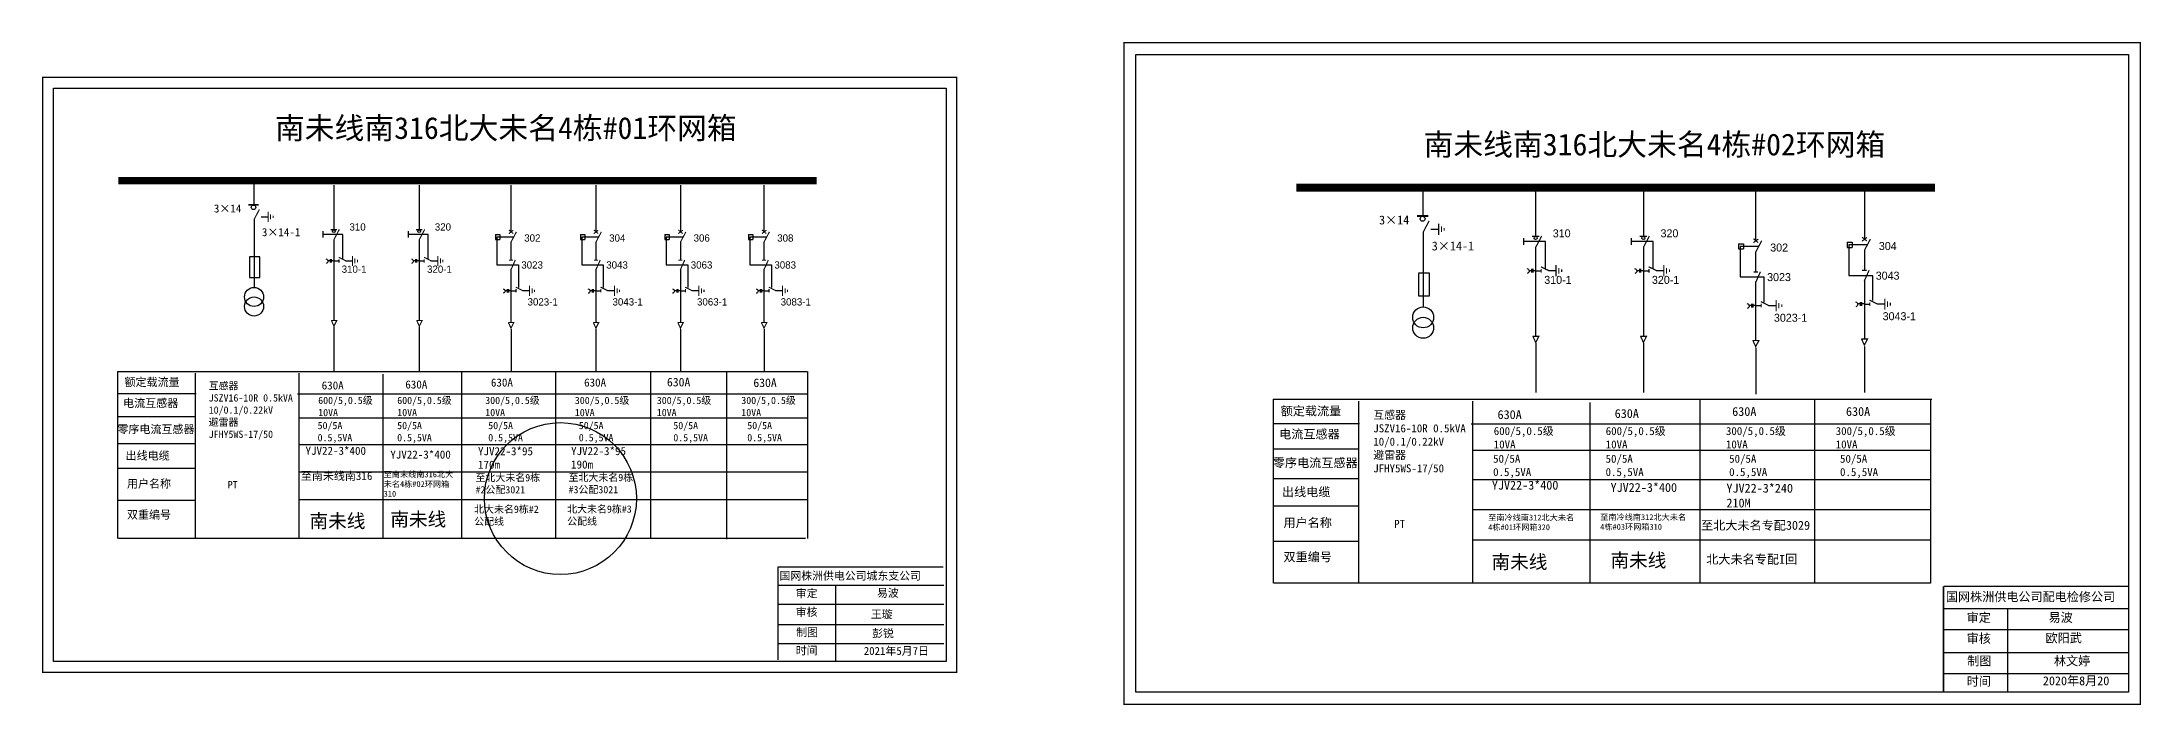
# Model space of a CAD drawing. Extents: x -172 to 297, y 19 to 110.
# Drawn here: x -171.7 to 116.4, y 19.4 to 110.5 of the extents above; entities that cross this region are included whole.
import ezdxf

# ---------------------------------------------------------------- set-up
doc = ezdxf.new("R2010")
doc.units = 0
doc.header["$LTSCALE"] = 0.774411
doc.linetypes.add('ACAD_ISO02W100', pattern=[15, 12, -3])
doc.linetypes.add('CENTER', pattern=[50.8, 31.75, -6.35, 6.35, -6.35])
doc.layers.get('0').update_dxf_attribs({"linetype": 'CONTINUOUS'})
doc.layers.add('2', color=7, linetype='CONTINUOUS')
doc.styles.add('hztxt_txtstyle_0.00_0_0', font='simkai.ttf')
doc.styles.add('hztxt_txtstyle_1.80_0_0', font='', dxfattribs={"height": 1.8, "bigfont": 'hztxt.shx'})
doc.styles.add('hztxt_txtstyle_2.70_0_0', font='simkai.ttf', dxfattribs={"height": 2.7})
doc.styles.get("Standard").update_dxf_attribs({"font": '', "height": 2.5})
doc.styles.add('字体', font='', dxfattribs={"height": 2.5})
doc.styles.add('宋体_txtstyle_2.00_0_0', font='', dxfattribs={"height": 2})
doc.styles.get('hztxt_txtstyle_1.80_0_0').set_extended_font_data('hztxt')
doc.styles.get('Standard').set_extended_font_data('SimSun')
doc.styles.get('字体').set_extended_font_data('SimSun')
doc.styles.get('宋体_txtstyle_2.00_0_0').set_extended_font_data('宋体')

# ---------------------------------------------------------------- blocks, each defined once
blk = doc.blocks.new('JD')
for points in [[(-2, 0.2), (-2, -0.2), (2, 0.2), (2, -0.2)], [(1, -1.2), (1, -0.8), (-1, -1.2), (-1, -0.8)], [(-0.5, -1.8), (-0.5, -2.2), (0.5, -1.8), (0.5, -2.2)]]:
    blk.add_trace(points)

msp = doc.modelspace()

# ---------------------------------------------------------------- linework, layer by layer
at = {"color": 0}
for p, q in [((-142.65, 91.45), (-142.65, 88.16)), ((-131.67, 90.84), (-131.67, 84.73)), ((-119.95, 90.84), (-119.95, 84.73)), ((-107.36, 90.81), (-107.36, 84.39)), ((-95.7, 90.81), (-95.7, 84.39)), ((-84.1, 90.81), (-84.1, 84.39)), ((-72.63, 90.81), (-72.63, 84.39)), ((17.83, 90.25), (17.83, 86.63)), ((33.3, 90.54), (33.3, 83.82)), ((48.09, 90.54), (48.09, 83.82)), ((63.5, 90.23), (63.5, 83.17)), ((78.42, 90.44), (78.42, 83.38)), ((-141.65, 86.49), (-140.71, 86.49)), ((-142.63, 86.12), (-142.63, 76.8)), ((-109.49, 84.05), (-108.89, 84.05)), ((-109.49, 84.05), (-109.49, 83.38)), ((-108.89, 84.05), (-108.89, 83.38)), ((-97.83, 84.05), (-97.23, 84.05)), ((-97.83, 84.05), (-97.83, 83.38)), ((-97.23, 84.05), (-97.23, 83.38)), ((-86.23, 84.05), (-85.63, 84.05)), ((-86.23, 84.05), (-86.23, 83.38)), ((-85.63, 84.05), (-85.63, 83.38)), ((-74.76, 84.05), (-74.16, 84.05)), ((-74.76, 84.05), (-74.76, 83.38)), ((-74.16, 84.05), (-74.16, 83.38)), ((17.85, 84.4), (17.85, 74.14)), ((18.93, 84.8), (19.97, 84.8)), ((-131.67, 83.37), (-131.67, 72.27)), ((-119.95, 83.37), (-119.95, 72.27)), ((-109.49, 83.38), (-108.89, 83.38)), ((-107.36, 83.03), (-107.36, 80.56)), ((-97.83, 83.38), (-97.23, 83.38)), ((-95.7, 83.03), (-95.7, 80.56)), ((-86.23, 83.38), (-85.63, 83.38)), ((-84.1, 83.03), (-84.1, 80.56)), ((-74.76, 83.38), (-74.16, 83.38)), ((-72.63, 83.03), (-72.63, 80.56)), ((33.3, 82.32), (33.3, 70.11)), ((48.09, 82.32), (48.09, 70.11)), ((61.16, 82.79), (61.82, 82.79)), ((61.16, 82.79), (61.16, 82.06)), ((61.16, 82.06), (61.82, 82.06)), ((61.82, 82.79), (61.82, 82.06)), ((63.5, 81.67), (63.5, 78.95)), ((76.07, 83), (76.73, 83)), ((76.07, 83), (76.07, 82.27)), ((76.07, 82.27), (76.73, 82.27)), ((76.73, 83), (76.73, 82.27)), ((78.42, 81.88), (78.42, 79.16)), ((-131.67, 80.42), (-130.97, 80.42)), ((-130.07, 80.44), (-129.13, 80.44)), ((-119.95, 80.42), (-119.26, 80.42)), ((-118.35, 80.44), (-117.41, 80.44)), ((-107.36, 79.32), (-107.36, 72.01)), ((-95.7, 79.32), (-95.7, 72.01)), ((-84.1, 79.32), (-84.1, 72.01)), ((-72.63, 79.32), (-72.63, 72.01)), ((33.3, 79.08), (34.06, 79.08)), ((35.05, 79.1), (36.09, 79.1)), ((48.09, 79.08), (48.85, 79.08)), ((49.84, 79.1), (50.88, 79.1)), ((78.42, 77.8), (78.42, 69.76)), ((-107.36, 76.32), (-106.67, 76.32)), ((-105.77, 76.34), (-104.82, 76.34)), ((-95.7, 76.32), (-95.01, 76.32)), ((-94.11, 76.34), (-93.17, 76.34)), ((-84.1, 76.32), (-83.41, 76.32)), ((-82.51, 76.34), (-81.57, 76.34)), ((-72.63, 76.32), (-71.94, 76.32)), ((-71.03, 76.34), (-70.09, 76.34)), ((63.5, 77.59), (63.5, 69.55)), ((63.5, 74.29), (64.26, 74.29)), ((65.26, 74.31), (66.29, 74.31)), ((78.42, 74.5), (79.18, 74.5)), ((80.17, 74.52), (81.2, 74.52)), ((-150.59, 62.17), (-161.29, 62.17)), ((-150.63, 59.02), (-161.34, 59.02)), ((9.1, 58.04), (-2.68, 58.04)), ((-150.63, 55.31), (-161.34, 55.31)), ((-150.67, 51.91), (-161.38, 51.91)), ((9.06, 54.58), (-2.72, 54.58)), ((9.06, 50.5), (-2.72, 50.5)), ((-150.63, 47.51), (-161.34, 47.51)), ((9.01, 46.77), (-2.76, 46.77)), ((9.05, 41.92), (-2.72, 41.92))]:
    msp.add_line(p, q, dxfattribs=at)
at = {"color": 0, "linetype": 'ACAD_ISO02W100'}
for p, q in [((-107.06, 83.7), (-109.3, 83.7)), ((-109.3, 83.7), (-109.3, 79.89)), ((-95.4, 83.7), (-97.64, 83.7)), ((-97.64, 83.7), (-97.64, 79.89)), ((-83.8, 83.7), (-86.04, 83.7)), ((-86.04, 83.7), (-86.04, 79.89)), ((-72.33, 83.7), (-74.57, 83.7)), ((-74.57, 83.7), (-74.57, 79.89)), ((63.83, 82.41), (61.37, 82.41)), ((61.37, 82.41), (61.37, 78.22)), ((78.75, 82.62), (76.28, 82.62)), ((76.28, 82.62), (76.28, 78.43)), ((-109.3, 79.89), (-106.34, 79.89)), ((-106.34, 79.89), (-106.34, 76.75)), ((-97.64, 79.89), (-94.69, 79.89)), ((-94.69, 79.89), (-94.69, 76.75)), ((-86.04, 79.89), (-83.09, 79.89)), ((-83.09, 79.89), (-83.09, 76.75)), ((-74.57, 79.89), (-71.61, 79.89)), ((-71.61, 79.89), (-71.61, 76.75)), ((61.37, 78.22), (64.62, 78.22)), ((64.62, 78.22), (64.62, 74.76)), ((76.28, 78.43), (79.53, 78.43)), ((79.53, 78.43), (79.53, 74.97))]:
    msp.add_line(p, q, dxfattribs=at)
at = {"color": 0, "linetype": 'CENTER'}
for p, q in [((-131.66, 71.37), (-131.66, 65.24)), ((-119.94, 71.37), (-119.94, 65.24)), ((-107.35, 71.03), (-107.35, 65.27)), ((-95.7, 71.03), (-95.7, 65.27)), ((-84.1, 71.03), (-84.1, 65.27)), ((-72.62, 71.03), (-72.62, 65.27)), ((33.31, 69.12), (33.31, 62.37)), ((48.09, 69.12), (48.09, 62.37)), ((63.51, 68.47), (63.51, 62.13)), ((78.42, 68.68), (78.42, 62.34))]:
    msp.add_line(p, q, dxfattribs=at)
at = {"color": 0, "linetype": 'Continuous'}
for p, q in [((-161.36, 65.25), (-66.7, 65.25)), ((-161.32, 42.31), (-161.32, 65.25)), ((-150.69, 65), (-150.69, 42.31)), ((-136.48, 65), (-136.48, 42.31)), ((-124.96, 64.85), (-124.96, 42.32)), ((-114.13, 65.21), (-114.13, 42.31)), ((-101.24, 65.21), (-101.24, 42.31)), ((-88.2, 65.19), (-88.2, 42.3)), ((-77.77, 65.11), (-77.77, 42.22)), ((-66.64, 65.23), (-66.64, 42.29)), ((-136.65, 62.18), (-66.66, 62.18)), ((-2.74, 61.43), (87.7, 61.43)), ((-2.7, 36.2), (-2.7, 61.43)), ((8.99, 61.16), (8.99, 36.2)), ((24.62, 61.16), (24.62, 36.2)), ((40.73, 60.99), (40.73, 36.22)), ((55.85, 61.39), (55.85, 36.2)), ((71.58, 61.39), (71.58, 36.2)), ((87.52, 61.37), (87.52, 36.18)), ((-136.48, 58.89), (-66.64, 58.89)), ((24.43, 58.06), (87.52, 58.06)), ((-136.48, 55.21), (-66.76, 55.21)), ((24.62, 54.44), (87.52, 54.44)), ((-136.48, 51.48), (-66.57, 51.48)), ((24.62, 50.39), (87.52, 50.39)), ((-136.48, 47.68), (-66.66, 47.68)), ((24.62, 46.28), (87.52, 46.28)), ((-66.91, 42.31), (-161.24, 42.31)), ((24.62, 42.11), (87.52, 42.11)), ((-70.7, 35.9), (-47.95, 35.9)), ((-62.81, 35.88), (-62.81, 25.56)), ((87.52, 36.2), (-2.62, 36.2))]:
    msp.add_line(p, q, dxfattribs=at)
at = {"linetype": 'Continuous'}
for p, q in [((-70.7, 33.31), (-47.95, 33.31)), ((89.31, 32.69), (114.6, 32.69)), ((98.09, 32.69), (98.09, 21.2)), ((-70.7, 30.48), (-47.95, 30.48)), ((89.31, 29.81), (114.6, 29.81)), ((-70.7, 27.89), (-47.95, 27.89)), ((89.31, 26.67), (114.6, 26.67)), ((89.31, 23.79), (114.6, 23.79))]:
    msp.add_line(p, q, dxfattribs=at)
at = {"linetype": 'Continuous', "const_width": 0.203}
msp.add_lwpolyline([(-23.21, 110.38), (116.3, 110.38), (116.3, 19.55), (-23.21, 19.55)], close=True, dxfattribs=at)
at = {"linetype": 'Continuous'}
msp.add_lwpolyline([(-21.57, 108.74), (114.66, 108.74), (114.66, 21.19), (-21.57, 21.19)], close=True, dxfattribs=at)
at = {"color": 0, "linetype": 'Continuous', "const_width": 0.182}
msp.add_lwpolyline([(-171.65, 105.63), (-46.16, 105.63), (-46.16, 23.92), (-171.65, 23.92)], close=True, dxfattribs=at)
at = {"color": 0, "linetype": 'Continuous'}
msp.add_lwpolyline([(-170.17, 104.15), (-47.64, 104.15), (-47.64, 25.4), (-170.17, 25.4)], close=True, dxfattribs=at)
at = {"color": 0}
for points, const_width in [([(-161.24, 91.45), (-65.39, 91.45)], 0.998), ([(0.46, 90.46), (88.14, 90.46)], 1.1), ([(-143.4, 88.11), (-142, 88.11)], 0.238), ([(-142.63, 86.09), (-141.89, 87.5)], 0.15), ([(17.01, 86.58), (18.55, 86.58)], 0.261), ([(-132.11, 84.71), (-131.22, 84.71)], 0.15), ([(-131.67, 83.33), (-130.92, 84.75)], 0.15), ([(-120.39, 84.71), (-119.51, 84.71)], 0.15), ([(-119.95, 83.33), (-119.2, 84.75)], 0.15), ([(-107.64, 84.17), (-107.04, 84.63)], 0.15), ([(-107.64, 84.67), (-107.05, 84.18)], 0.15), ([(-107.36, 82.99), (-106.61, 84.41)], 0.15), ([(-95.98, 84.67), (-95.39, 84.18)], 0.15), ([(-95.99, 84.17), (-95.38, 84.63)], 0.15), ([(-95.7, 82.99), (-94.95, 84.41)], 0.15), ([(-84.38, 84.67), (-83.8, 84.18)], 0.15), ([(-84.39, 84.17), (-83.78, 84.63)], 0.15), ([(-84.1, 82.99), (-83.35, 84.41)], 0.15), ([(-72.91, 84.17), (-72.3, 84.63)], 0.15), ([(-72.91, 84.67), (-72.32, 84.18)], 0.15), ([(-72.63, 82.99), (-71.88, 84.41)], 0.15), ([(17.85, 84.35), (18.68, 85.92)], 0.165), ([(32.82, 83.8), (33.79, 83.8)], 0.165), ([(33.3, 82.28), (34.13, 83.84)], 0.165), ([(47.6, 83.8), (48.58, 83.8)], 0.165), ([(48.09, 82.28), (48.91, 83.84)], 0.165), ([(63.2, 83.48), (63.84, 82.94)], 0.165), ([(78.1, 83.14), (78.77, 83.64)], 0.165), ([(78.11, 83.69), (78.75, 83.15)], 0.165), ([(-131.01, 80.92), (-130.01, 80.42)], 0.15), ([(-130.97, 80.65), (-130.97, 80.19)], 0.15), ([(-119.29, 80.92), (-118.3, 80.42)], 0.15), ([(-119.26, 80.65), (-119.26, 80.19)], 0.15), ([(63.19, 82.93), (63.86, 83.43)], 0.165), ([(63.5, 81.63), (64.33, 83.19)], 0.165), ([(78.42, 81.84), (79.24, 83.4)], 0.165), ([(-107.63, 80.52), (-107.07, 80.52)], 0.15), ([(-107.39, 79.14), (-106.76, 80.55)], 0.15), ([(-95.97, 80.52), (-95.41, 80.52)], 0.15), ([(-95.73, 79.14), (-95.1, 80.55)], 0.15), ([(-84.37, 80.52), (-83.82, 80.52)], 0.15), ([(-84.13, 79.14), (-83.5, 80.55)], 0.15), ([(-72.89, 80.52), (-72.34, 80.52)], 0.15), ([(-72.66, 79.14), (-72.03, 80.55)], 0.15), ([(34.02, 79.62), (35.12, 79.08)], 0.165), ([(34.06, 79.33), (34.06, 78.82)], 0.165), ([(48.81, 79.62), (49.91, 79.08)], 0.165), ([(48.85, 79.33), (48.85, 78.82)], 0.165), ([(63.21, 78.91), (63.82, 78.91)], 0.165), ([(63.47, 77.39), (64.16, 78.94)], 0.165), ([(78.12, 79.12), (78.73, 79.12)], 0.165), ([(78.38, 77.6), (79.08, 79.15)], 0.165), ([(-106.71, 76.82), (-105.71, 76.32)], 0.15), ([(-106.67, 76.55), (-106.67, 76.09)], 0.15), ([(-95.05, 76.82), (-94.05, 76.32)], 0.15), ([(-95.01, 76.55), (-95.01, 76.09)], 0.15), ([(-83.45, 76.82), (-82.45, 76.32)], 0.15), ([(-83.41, 76.55), (-83.41, 76.09)], 0.15), ([(-71.97, 76.82), (-70.98, 76.32)], 0.15), ([(-71.94, 76.55), (-71.94, 76.09)], 0.15), ([(64.22, 74.84), (65.32, 74.29)], 0.165), ([(79.13, 75.05), (80.23, 74.5)], 0.165), ([(-132.03, 72.25), (-131.27, 72.25), (-131.66, 71.47), (-132.02, 72.26)], 0.15), ([(-120.32, 72.25), (-119.55, 72.25), (-119.94, 71.47), (-120.31, 72.26)], 0.15), ([(-107.73, 71.97), (-106.96, 71.97), (-107.35, 71.19), (-107.72, 71.98)], 0.15), ([(-96.07, 71.97), (-95.31, 71.97), (-95.7, 71.19), (-96.06, 71.98)], 0.15), ([(-84.47, 71.97), (-83.71, 71.97), (-84.1, 71.19), (-84.46, 71.98)], 0.15), ([(-72.99, 71.97), (-72.23, 71.97), (-72.62, 71.19), (-72.99, 71.98)], 0.15), ([(64.26, 74.54), (64.26, 74.04)], 0.165), ([(79.18, 74.75), (79.18, 74.25)], 0.165), ([(32.9, 70.08), (33.74, 70.08), (33.31, 69.23), (32.91, 70.1)], 0.165), ([(47.68, 70.08), (48.52, 70.08), (48.09, 69.23), (47.69, 70.1)], 0.165), ([(63.1, 69.5), (63.94, 69.5), (63.51, 68.65), (63.11, 69.52)], 0.165), ([(78.01, 69.71), (78.85, 69.71), (78.42, 68.86), (78.02, 69.73)], 0.165)]:
    msp.add_lwpolyline(points, dxfattribs=dict(at, const_width=const_width))
for points in [[(-133.18, 84.49), (-133.18, 83.65)], [(-121.46, 84.49), (-121.46, 83.65)], [(-143.23, 80.96), (-143.23, 78.16), (-141.84, 78.16), (-141.84, 80.99), (-143.23, 80.99)], [(31.64, 83.55), (31.64, 82.63)], [(46.43, 83.55), (46.43, 82.63)], [(-132.17, 80.43), (-132.48, 80.43)], [(-132.17, 80.64), (-132.17, 80.19)], [(-132.03, 80.64), (-132.03, 80.19)], [(-131.67, 80.43), (-132.03, 80.43)], [(-120.45, 80.43), (-120.77, 80.43)], [(-120.45, 80.64), (-120.45, 80.19)], [(-120.31, 80.64), (-120.31, 80.19)], [(-119.95, 80.43), (-120.31, 80.43)], [(17.2, 78.71), (17.2, 75.63), (18.72, 75.63), (18.72, 78.75), (17.2, 78.75)], [(32.75, 79.08), (32.4, 79.08)], [(32.75, 79.32), (32.75, 78.81)], [(32.9, 79.32), (32.9, 78.81)], [(33.3, 79.08), (32.9, 79.08)], [(47.54, 79.08), (47.19, 79.08)], [(47.54, 79.32), (47.54, 78.81)], [(47.69, 79.32), (47.69, 78.81)], [(48.09, 79.08), (47.69, 79.08)], [(-107.86, 76.33), (-108.18, 76.33)], [(-107.86, 76.54), (-107.86, 76.08)], [(-107.72, 76.54), (-107.72, 76.08)], [(-107.36, 76.33), (-107.72, 76.33)], [(-96.2, 76.33), (-96.52, 76.33)], [(-96.2, 76.54), (-96.2, 76.08)], [(-96.06, 76.54), (-96.06, 76.08)], [(-95.7, 76.33), (-96.06, 76.33)], [(-84.61, 76.33), (-84.92, 76.33)], [(-84.61, 76.54), (-84.61, 76.08)], [(-84.47, 76.54), (-84.47, 76.08)], [(-84.1, 76.33), (-84.47, 76.33)], [(-73.13, 76.33), (-73.45, 76.33)], [(-73.13, 76.54), (-73.13, 76.08)], [(-72.99, 76.54), (-72.99, 76.08)], [(-72.63, 76.33), (-72.99, 76.33)], [(62.95, 74.3), (62.6, 74.3)], [(62.95, 74.53), (62.95, 74.03)], [(63.1, 74.53), (63.1, 74.03)], [(63.5, 74.3), (63.1, 74.3)], [(77.86, 74.51), (77.51, 74.51)], [(77.86, 74.74), (77.86, 74.24)], [(78.02, 74.74), (78.02, 74.24)], [(78.41, 74.51), (78.02, 74.51)]]:
    msp.add_lwpolyline(points, dxfattribs=at)
at = {"color": 0, "linetype": 'ACAD_ISO02W100'}
for points in [[(-130.44, 80.66), (-130.44, 84.07), (-133.18, 84.07)], [(-118.72, 80.66), (-118.72, 84.07), (-121.46, 84.07)], [(34.65, 79.33), (34.65, 83.09), (31.64, 83.09)], [(49.44, 79.33), (49.44, 83.09), (46.43, 83.09)]]:
    msp.add_lwpolyline(points, dxfattribs=at)
at = {"color": 0}
for points in [[(-132.75, 80.69, -0.877934), (-132.74, 80.08)], [(-121.03, 80.69, -0.877934), (-121.02, 80.08)], [(32.11, 79.37, -0.877934), (32.12, 78.7)], [(46.89, 79.37, -0.877934), (46.91, 78.7)], [(-108.45, 76.58, -0.877934), (-108.43, 75.98)], [(-96.79, 76.58, -0.877934), (-96.78, 75.98)], [(-85.19, 76.58, -0.877934), (-85.18, 75.98)], [(-73.71, 76.58, -0.877934), (-73.7, 75.98)], [(62.31, 74.58, -0.877934), (62.32, 73.91)], [(77.22, 74.79, -0.877934), (77.23, 74.12)]]:
    msp.add_lwpolyline(points, format="xyb", dxfattribs=at)
at = {"color": 0, "linetype": 'Continuous', "const_width": 0.182}
for points in [[(-70.76, 38.39), (-48.01, 38.39)], [(-70.7, 38.4), (-70.72, 25.61)]]:
    msp.add_lwpolyline(points, dxfattribs=at)
at = {"linetype": 'Continuous', "const_width": 0.203}
for points in [[(89.29, 35.73), (89.29, 21.24)], [(89.31, 35.73), (114.6, 35.73)]]:
    msp.add_lwpolyline(points, dxfattribs=at)
at = {"color": 0}
for centre, radius in [((-142.7, 87.78), 0.305), ((17.78, 86.21), 0.335), ((-131.67, 84.5), 0.192), ((-119.95, 84.5), 0.192), ((33.3, 83.56), 0.211), ((48.09, 83.56), 0.211)]:
    msp.add_circle(centre, radius, dxfattribs=at)
at = {"color": 1, "linetype": 'Continuous'}
msp.add_circle((-100.57, 47.79), 10.43, dxfattribs=at)
at = {"layer": '2', "color": 0}
for centre, radius in [((-142.63, 75.47), 1.31), ((-142.63, 74.16), 1.31), ((17.86, 72.67), 1.44), ((17.86, 71.24), 1.44)]:
    msp.add_circle(centre, radius, dxfattribs=at)

# ---------------------------------------------------------------- block references
at = {"color": 0, "rotation": 90}
for p, xscale, yscale, zscale in [((-140.7, 86.47), 0.3494655254594932, 0.3494655254594932, 0.3494655254595134), ((19.98, 84.77), 0.3844120780053686, 0.3844120780053686, 0.3844120780054647), ((-129.12, 80.42), 0.3494655254594932, 0.3494655254594932, 0.3494655254595134), ((-117.4, 80.42), 0.3494655254594932, 0.3494655254594932, 0.3494655254595134), ((36.1, 79.07), 0.3844120780053686, 0.3844120780053686, 0.3844120780054647), ((50.89, 79.07), 0.3844120780053686, 0.3844120780053686, 0.3844120780054647), ((-104.81, 76.31), 0.3494655254594932, 0.3494655254594932, 0.3494655254595134), ((-93.15, 76.31), 0.3494655254594932, 0.3494655254594932, 0.3494655254595134), ((-81.56, 76.31), 0.3494655254594932, 0.3494655254594932, 0.3494655254595134), ((-70.08, 76.31), 0.3494655254594932, 0.3494655254594932, 0.3494655254595134), ((66.31, 74.28), 0.3844120780053686, 0.3844120780053686, 0.3844120780054647), ((81.22, 74.49), 0.3844120780053686, 0.3844120780053686, 0.3844120780054647)]:
    msp.add_blockref('JD', p, dxfattribs=dict(at, xscale=xscale, yscale=yscale, zscale=zscale))

# ---------------------------------------------------------------- texts
at = {"color": 0, "linetype": 'Continuous', "style": 'hztxt_txtstyle_2.70_0_0'}
for s, height, p in [('3×14', 1.109, (-148.14, 87.07)), ('3×14', 1.22, (11.8, 85.43)), ('3×14-1', 1.109, (-141.55, 83.82)), ('3×14-1', 1.22, (19.04, 81.86))]:
    msp.add_text(s, height=height, dxfattribs=at).set_placement(p)
at = {"color": 0, "style": 'hztxt_txtstyle_1.80_0_0'}
for s, height, p in [('310', 0.998, (-129.53, 84.59)), ('320', 0.998, (-117.81, 84.59)), ('302', 0.998, (-105.54, 83.07)), ('304', 0.998, (-93.88, 83.07)), ('306', 0.998, (-82.29, 83.07)), ('308', 0.998, (-70.81, 83.07)), ('310', 1.098, (35.65, 83.66)), ('320', 1.098, (50.44, 83.66)), ('302', 1.098, (65.5, 81.71)), ('304', 1.098, (80.41, 81.92)), ('310-1', 0.998, (-130.6, 78.79)), ('320-1', 0.998, (-118.88, 78.79)), ('3023', 0.998, (-105.94, 79.37)), ('3043', 0.998, (-94.28, 79.37)), ('3063', 0.998, (-82.68, 79.37)), ('3083', 0.998, (-71.2, 79.37)), ('310-1', 1.098, (34.48, 77.27)), ('320-1', 1.098, (49.26, 77.27)), ('3023', 1.098, (65.07, 77.65)), ('3043', 1.098, (79.98, 77.85)), ('3023-1', 0.998, (-105.08, 74.3)), ('3043-1', 0.998, (-93.42, 74.3)), ('3063-1', 0.998, (-81.82, 74.3)), ('3083-1', 0.998, (-70.34, 74.3)), ('3023-1', 1.098, (66.01, 72.07)), ('3043-1', 1.098, (80.93, 72.28))]:
    msp.add_text(s, height=height, dxfattribs=at).set_placement(p)
for p in [(-123.92, 44.01), (-135.01, 43.78), (43.57, 38.38), (27.24, 38.16)]:
    msp.add_text('南未线', height=1.875).set_placement(p)
at = {"color": 0, "linetype": 'Continuous', "attachment_point": 1}
for s, insert, char_height, width, style in [('南未线南316北大未名4栋#01环网箱', (-139.76, 100.17), 3, 80.4201, '字体'), ('南未线南316北大未名4栋#02环网箱', (17.91, 97.91), 3, 80.4201, '字体'), ('{\\fSimSun|b0|i0|c134|p2;额定载流量}', (-160.41, 64.34), 1.1094, 17.8852, 'hztxt_txtstyle_2.70_0_0'), ('\\A1;{\\fSimSun|b0|i0|c134|p2;互感器\\PJSZV16-10R 0.5kVA\\P10/0.1/0.22kV\\P避雷器\\PJFHY5WS-17/50}', (-148.85, 63.78), 0.9985, 18.4113, 'hztxt_txtstyle_2.70_0_0'), ('{\\fSimSun|b0|i0|c134|p2;630A}', (-133.34, 63.88), 1.1094, 17.8852, 'hztxt_txtstyle_2.70_0_0'), ('{\\fSimSun|b0|i0|c134|p2;630A}', (-121.86, 64.01), 1.1094, 17.8852, 'hztxt_txtstyle_2.70_0_0'), ('{\\fSimSun|b0|i0|c134|p2;630A}', (-110.11, 64.28), 1.1094, 17.8852, 'hztxt_txtstyle_2.70_0_0'), ('{\\fSimSun|b0|i0|c134|p2;630A}', (-97.32, 64.28), 1.1094, 17.8852, 'hztxt_txtstyle_2.70_0_0'), ('{\\fSimSun|b0|i0|c134|p2;630A}', (-85.94, 64.37), 1.1757, 9.454, 'hztxt_txtstyle_0.00_0_0'), ('{\\fSimSun|b0|i0|c134|p2;630A}', (-74.08, 64.28), 1.1757, 9.454, 'hztxt_txtstyle_0.00_0_0'), ('{\\fSimSun|b0|i0|c134|p2;电流互感器}', (-160.6, 61.45), 1.1094, 17.8852, 'hztxt_txtstyle_2.70_0_0'), ('\\A1;{\\fSimSun|b0|i0|c134|p2;600/5,0.5级\\P10VA}', (-133.82, 61.77), 0.9985, 18.4113, 'hztxt_txtstyle_2.70_0_0'), ('\\A1;{\\fSimSun|b0|i0|c134|p2;600/5,0.5级\\P10VA}', (-122.97, 61.77), 0.9985, 18.4113, 'hztxt_txtstyle_2.70_0_0'), ('\\A1;{\\fSimSun|b0|i0|c134|p2;300/5,0.5级\\P10VA}', (-110.89, 61.77), 0.9985, 18.4113, 'hztxt_txtstyle_2.70_0_0'), ('\\A1;{\\fSimSun|b0|i0|c134|p2;300/5,0.5级\\P10VA}', (-98.59, 61.77), 0.9985, 18.4113, 'hztxt_txtstyle_2.70_0_0'), ('\\A1;{\\fSimSun|b0|i0|c134|p2;300/5,0.5级\\P10VA}', (-87.34, 61.77), 0.9985, 18.4113, 'hztxt_txtstyle_2.70_0_0'), ('\\A1;{\\fSimSun|b0|i0|c134|p2;300/5,0.5级\\P10VA}', (-75.74, 61.77), 0.9985, 18.4113, 'hztxt_txtstyle_2.70_0_0'), ('{\\fSimSun|b0|i0|c134|p2;额定载流量}', (-1.7, 60.43), 1.2204, 19.6738, 'hztxt_txtstyle_2.70_0_0'), ('{\\fSimSun|b0|i0|c134|p2;零序电流互感器}', (-161.39, 57.87), 1.1094, 17.8852, 'hztxt_txtstyle_2.70_0_0'), ('{\\fSimSun|b0|i0|c134|p2;50/5A\\P0.5,5VA}', (-133.9, 58.32), 0.9985, 17.8852, 'hztxt_txtstyle_2.70_0_0'), ('{\\fSimSun|b0|i0|c134|p2;50/5A\\P0.5,5VA}', (-122.98, 58.32), 0.9985, 17.8852, 'hztxt_txtstyle_2.70_0_0'), ('{\\fSimSun|b0|i0|c134|p2;50/5A\\P0.5,5VA}', (-110.48, 58.32), 0.9985, 17.8852, 'hztxt_txtstyle_2.70_0_0'), ('{\\fSimSun|b0|i0|c134|p2;50/5A\\P0.5,5VA}', (-98.05, 58.32), 0.9985, 17.8852, 'hztxt_txtstyle_2.70_0_0'), ('{\\fSimSun|b0|i0|c134|p2;50/5A\\P0.5,5VA}', (-85.07, 58.32), 0.9985, 17.8852, 'hztxt_txtstyle_2.70_0_0'), ('{\\fSimSun|b0|i0|c134|p2;50/5A\\P0.5,5VA}', (-74.92, 58.32), 0.9985, 17.8852, 'hztxt_txtstyle_2.70_0_0'), ('\\A1;{\\fSimSun|b0|i0|c134|p2;互感器\\PJSZV16-10R 0.5kVA\\P10/0.1/0.22kV\\P避雷器\\PJFHY5WS-17/50}', (11.01, 59.82), 1.0983, 20.2524, 'hztxt_txtstyle_2.70_0_0'), ('\\A1;{\\fSimSun|b0|i0|c134|p2;600/5,0.5级\\P10VA}', (27.55, 57.61), 1.0983, 20.2524, 'hztxt_txtstyle_2.70_0_0'), ('{\\fSimSun|b0|i0|c134|p2;630A}', (28.07, 59.93), 1.2204, 19.6738, 'hztxt_txtstyle_2.70_0_0'), ('\\A1;{\\fSimSun|b0|i0|c134|p2;600/5,0.5级\\P10VA}', (42.92, 57.61), 1.0983, 20.2524, 'hztxt_txtstyle_2.70_0_0'), ('{\\fSimSun|b0|i0|c134|p2;630A}', (44.15, 60.08), 1.2204, 19.6738, 'hztxt_txtstyle_2.70_0_0'), ('\\A1;{\\fSimSun|b0|i0|c134|p2;300/5,0.5级\\P10VA}', (59.42, 57.61), 1.0983, 20.2524, 'hztxt_txtstyle_2.70_0_0'), ('{\\fSimSun|b0|i0|c134|p2;630A}', (60.28, 60.36), 1.2204, 19.6738, 'hztxt_txtstyle_2.70_0_0'), ('\\A1;{\\fSimSun|b0|i0|c134|p2;300/5,0.5级\\P10VA}', (74.49, 57.61), 1.0983, 20.2524, 'hztxt_txtstyle_2.70_0_0'), ('{\\fSimSun|b0|i0|c134|p2;630A}', (75.9, 60.36), 1.2204, 19.6738, 'hztxt_txtstyle_2.70_0_0'), ('{\\fSimSun|b0|i0|c134|p2;\\C7;YJV22-3*400}', (-135.56, 54.91), 1.1094, 17.8852, 'hztxt_txtstyle_2.70_0_0'), ('{\\fSimSun|b0|i0|c134|p2;\\C7;YJV22-3*95\\P170m}', (-111.88, 54.85), 1.1094, 17.8852, 'hztxt_txtstyle_2.70_0_0'), ('{\\fSimSun|b0|i0|c134|p2;\\C7;YJV22-3*95\\P190m}', (-99.11, 54.87), 1.1094, 17.8852, 'hztxt_txtstyle_2.70_0_0'), ('{\\fSimSun|b0|i0|c134|p2;电流互感器}', (-1.91, 57.26), 1.2204, 19.6738, 'hztxt_txtstyle_2.70_0_0'), ('{\\fSimSun|b0|i0|c134|p2;出线电缆}', (-160.26, 54.24), 1.1094, 17.8852, 'hztxt_txtstyle_2.70_0_0'), ('{\\fSimSun|b0|i0|c134|p2;\\C7;YJV22-3*400}', (-123.92, 54.39), 1.1094, 17.8852, 'hztxt_txtstyle_2.70_0_0'), ('{\\fSimSun|b0|i0|c134|p2;零序电流互感器}', (-2.78, 53.32), 1.2204, 19.6738, 'hztxt_txtstyle_2.70_0_0'), ('{\\fSimSun|b0|i0|c134|p2;50/5A\\P0.5,5VA}', (27.46, 53.81), 1.0983, 19.6738, 'hztxt_txtstyle_2.70_0_0'), ('{\\fSimSun|b0|i0|c134|p2;50/5A\\P0.5,5VA}', (42.9, 53.81), 1.0983, 19.6738, 'hztxt_txtstyle_2.70_0_0'), ('{\\fSimSun|b0|i0|c134|p2;50/5A\\P0.5,5VA}', (59.86, 53.81), 1.0983, 19.6738, 'hztxt_txtstyle_2.70_0_0'), ('{\\fSimSun|b0|i0|c134|p2;50/5A\\P0.5,5VA}', (75.08, 53.81), 1.0983, 19.6738, 'hztxt_txtstyle_2.70_0_0'), ('{\\fSimSun|b0|i0|c134|p2;用户名称}', (-160.07, 50.39), 1.1094, 17.8852, 'hztxt_txtstyle_2.70_0_0'), ('{\\fSimSun|b0|i0|c134|p2;PT}', (-146.24, 50.19), 1.0024, 7.7986, 'hztxt_txtstyle_0.00_0_0'), ('{\\fSimSun|b0|i0|c134|p2;至南未线南316}', (-136.21, 51.45), 1.1094, 12.1373, 'hztxt_txtstyle_2.70_0_0'), ('{\\fSimSun|b0|i0|c134|p2;至南未线南316北大未名4栋#02环网箱310}', (-124.83, 51.52), 0.8, 10.4926, 'hztxt_txtstyle_2.70_0_0'), ('{\\fSimSun|b0|i0|c134|p2;出线电缆}', (-1.53, 49.32), 1.2204, 19.6738, 'hztxt_txtstyle_2.70_0_0'), ('YJV22-3*400', (27.29, 50.24), 1.2204, 19.6738, 'hztxt_txtstyle_2.70_0_0'), ('YJV22-3*400', (43.58, 49.93), 1.2204, 19.6738, 'hztxt_txtstyle_2.70_0_0'), ('YJV22-3*240\\P210M', (59.49, 49.83), 1.2204, 19.6738, 'hztxt_txtstyle_2.70_0_0'), ('{\\fSimSun|b0|i0|c134|p2;双重编号}', (-160.07, 46.13), 1.1094, 17.8852, 'hztxt_txtstyle_2.70_0_0'), ('{\\fSimSun|b0|i0|c134|p2;用户名称}', (-1.32, 45.09), 1.2204, 19.6738, 'hztxt_txtstyle_2.70_0_0'), ('{\\fSimSun|b0|i0|c134|p2;PT}', (13.88, 44.87), 1.1026, 8.5785, 'hztxt_txtstyle_0.00_0_0'), ('{\\fSimSun|b0|i0|c134|p2;至南冷线南312北大未名4栋#01环网箱320}', (26.79, 45.59), 0.8, 12.3118, 'hztxt_txtstyle_2.70_0_0'), ('{\\fSimSun|b0|i0|c134|p2;至南冷线南312北大未名4栋#03环网箱310}', (42.16, 45.64), 0.8, 12.3118, 'hztxt_txtstyle_2.70_0_0'), ('至北大未名专配3029', (56, 44.73), 1.2204, 19.6738, 'hztxt_txtstyle_2.70_0_0'), ('{\\fSimSun|b0|i0|c134|p2;双重编号}', (-1.32, 40.4), 1.2204, 19.6738, 'hztxt_txtstyle_2.70_0_0'), ('国网株洲供电公司城东支公司', (-70.49, 37.74), 1.0944, 29.9201, '字体'), ('北大未名专配I回', (56.72, 40.06), 1.22, 19.6738, 'hztxt_txtstyle_2.70_0_0'), ('\\f\uffbfﾬￌﾣﾤ_GB2312|b0|i0|c134|p49;审定', (-68.26, 35.33), 1.0944, 8.5588, '字体'), ('易波', (-57.11, 35.38), 1.094, 8.5588, '字体')]:
    msp.add_mtext(s, dxfattribs=dict(at, insert=insert, char_height=char_height, width=width, style=style))
at = {"color": 7, "linetype": 'Continuous', "lineweight": 0, "ltscale": 0.826603, "char_height": 1, "width": 9.8902, "attachment_point": 1, "style": '宋体_txtstyle_2.00_0_0'}
for s, insert in [('至北大未名9栋#2公配3021', (-112.22, 51.17)), ('至北大未名9栋#3公配3021', (-99.45, 51.19)), ('北大未名9栋#2公配线', (-112.41, 46.83)), ('北大未名9栋#3公配线', (-99.64, 46.85))]:
    msp.add_mtext(s, dxfattribs=dict(at, insert=insert))
at = {"linetype": 'Continuous', "attachment_point": 1, "style": '字体'}
for s, insert, char_height, width in [('国网株洲供电公司配电检修公司', (89.61, 34.91), 1.2167, 33.2643), ('\\f\uffbfﾬￌﾣﾤ_GB2312|b0|i0|c134|p49;审核', (-68.26, 32.76), 1.0944, 8.5588), ('王璇', (-57.95, 32.46), 1.094, 8.5588), ('审定', (92.47, 32.06), 1.217, 9.5154), ('易波', (103.71, 32.07), 1.217, 9.5154), ('\\f\uffbfﾬￌﾣﾤ_GB2312|b0|i0|c134|p49;制图', (-68.2, 29.98), 1.0944, 8.5588), ('彭锐', (-57.79, 29.83), 1.094, 8.5588), ('审核', (92.47, 29.19), 1.217, 9.5154), ('欧阳武', (103.3, 29.25), 1.217, 13.4058), ('\\f\uffbfﾬￌﾣﾤ_GB2312|b0|i0|c134|p49;时间', (-68.26, 27.47), 1.0944, 8.5588), ('2021年5月7日', (-58.93, 27.42), 1.094, 16.0081), ('制图', (92.54, 26.1), 1.217, 9.5154), ('林文婷', (104.44, 26.1), 1.217, 9.5154), ('时间', (92.47, 23.31), 1.217, 9.5154), ('2020年8月20', (102.93, 23.38), 1.217, 9.5154)]:
    msp.add_mtext(s, dxfattribs=dict(at, insert=insert, char_height=char_height, width=width))

doc.saveas('drawing.dxf')
